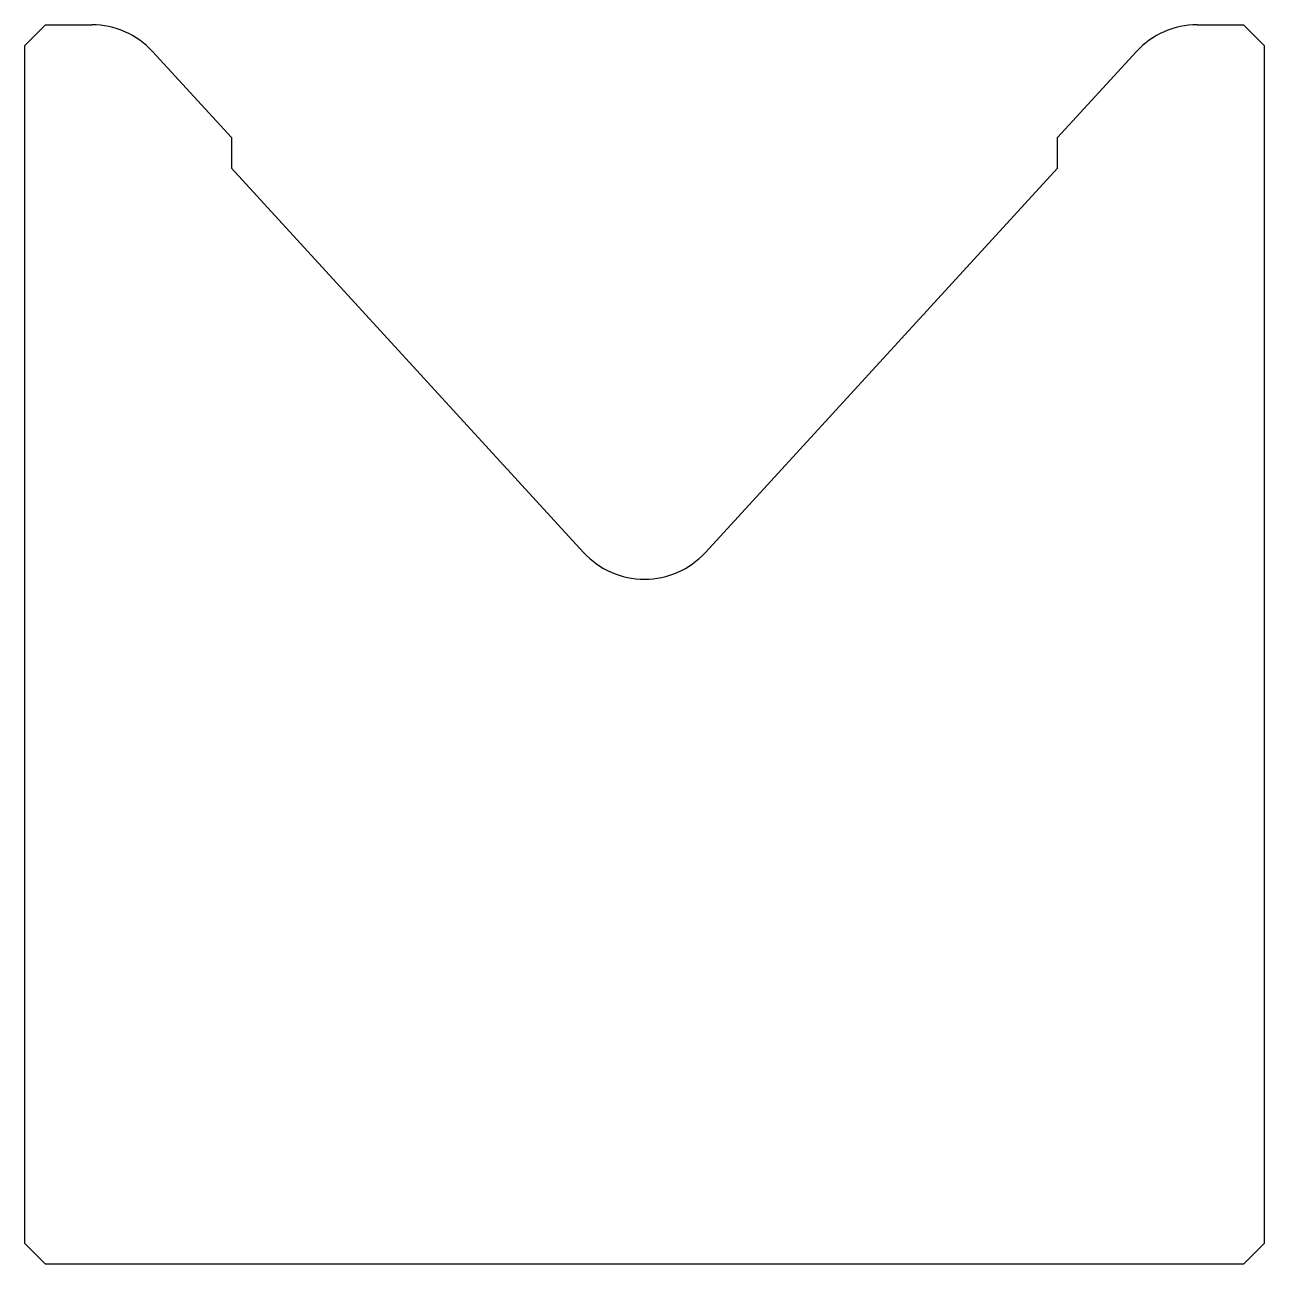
# Model space of a CAD drawing. Extents: x 50 to 110, y 60 to 120.
import ezdxf

# ---------------------------------------------------------------- set-up
doc = ezdxf.new("R2010")
doc.units = 0
doc.header["$LTSCALE"] = 25.4
doc.layers.add('PREDEFINITO', color=7, linetype='CONTINUOUS')

msp = doc.modelspace()

# ---------------------------------------------------------------- linework, layer by layer
at = {"layer": 'PREDEFINITO', "color": 7, "linetype": 'CONTINUOUS'}
for p, q in [((51, 120), (50, 119)), ((51, 120), (53.24, 120)), ((106.76, 120), (109, 120)), ((110, 119), (109, 120)), ((50, 61), (50, 119)), ((110, 119), (110, 61)), ((56.189, 118.702), (60, 114.543)), ((100, 114.543), (103.811, 118.702)), ((60, 114.543), (60, 113.063)), ((100, 113.063), (100, 114.543)), ((60, 113.063), (77.051, 94.455)), ((82.949, 94.455), (100, 113.063)), ((50, 61), (51, 60)), ((109, 60), (110, 61)), ((109, 60), (51, 60))]:
    msp.add_line(p, q, dxfattribs=at)
for centre, start, end in [((53.24, 116), 42.5, 90), ((106.76, 116), 90, 137.5), ((80, 97.158), 222.5, 317.5)]:
    msp.add_arc(centre, 4, start, end, dxfattribs=at)

doc.saveas('drawing.dxf')
